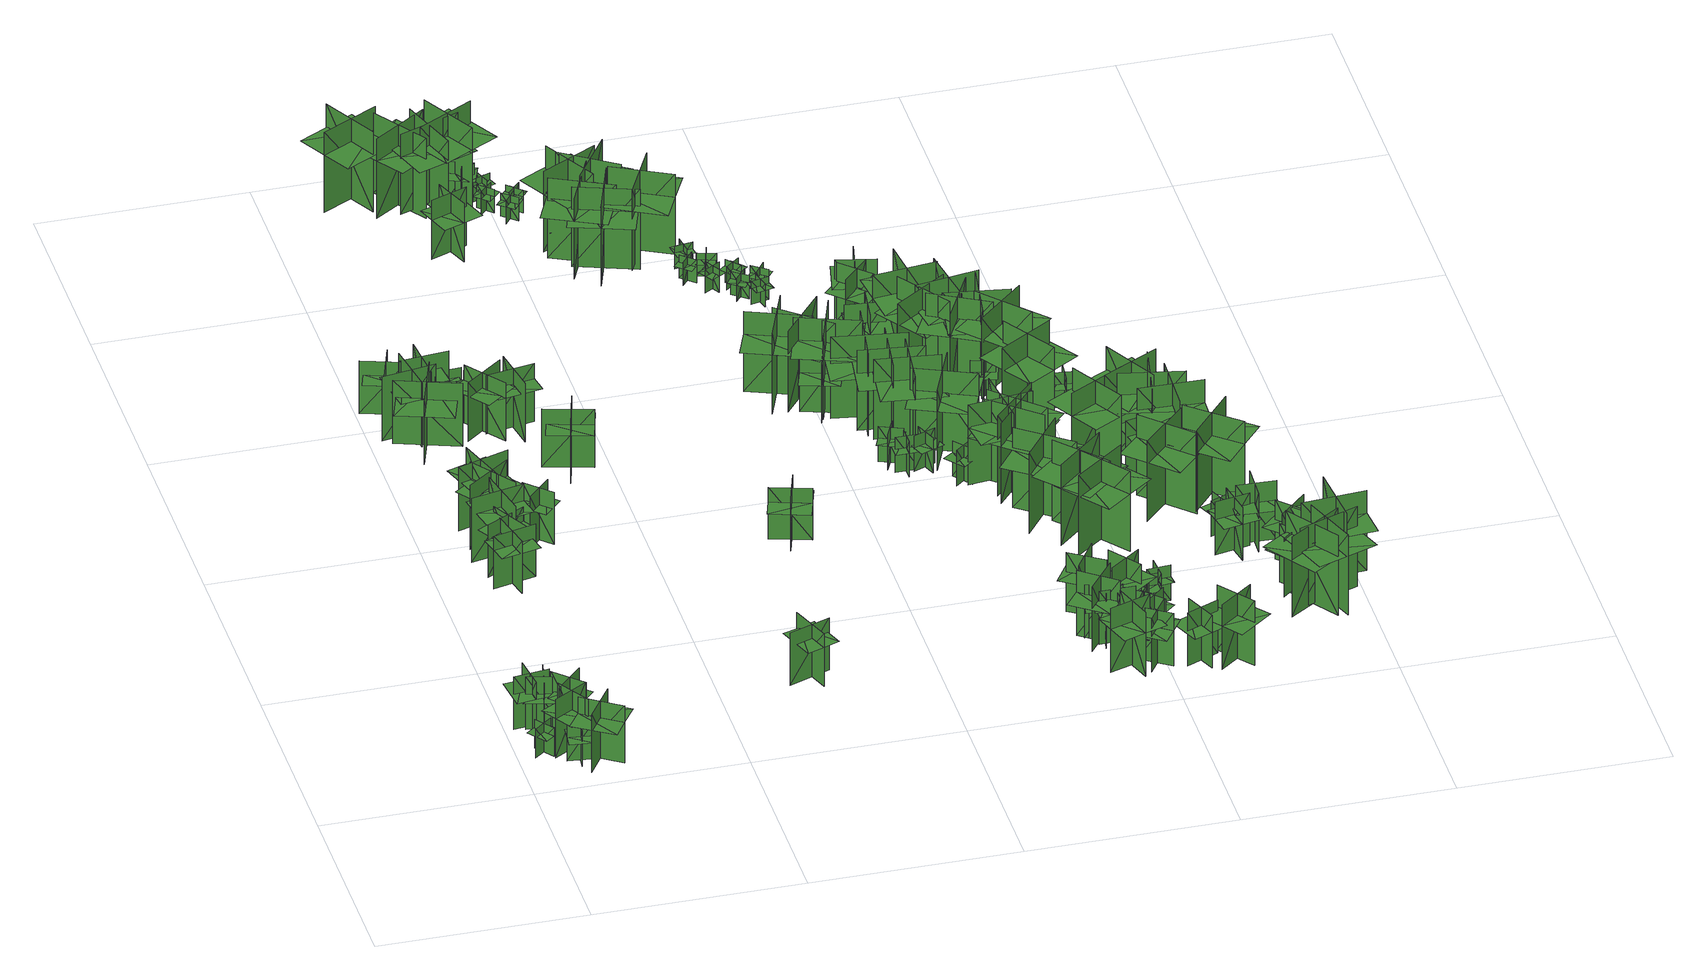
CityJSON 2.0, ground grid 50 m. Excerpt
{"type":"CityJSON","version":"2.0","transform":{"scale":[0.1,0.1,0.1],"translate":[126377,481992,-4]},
"CityObjects":{
"tree1":{"type":"SolitaryVegetationObject","geometry":[{"type":"MultiSurface","lod":"1","boundaries":[[[0,1,2]],[[0,2,3]],[[4,5,6]],[[4,6,7]],[[8,9,10]],[[8,10,11]],[[8,11,12]],[[8,12,13]]]}]},
"tree2":{"type":"SolitaryVegetationObject","geometry":[{"type":"MultiSurface","lod":"1","boundaries":[[[14,15,16]],[[14,16,17]],[[18,19,20]],[[18,20,21]],[[22,23,24]],[[22,24,25]],[[22,26,27]],[[22,27,23]]]}]},
"tree3":{"type":"SolitaryVegetationObject","geometry":[{"type":"MultiSurface","lod":"1","boundaries":[[[28,29,30]],[[28,30,31]],[[32,33,34]],[[32,34,35]],[[36,37,38]],[[36,38,39]],[[36,40,41]],[[36,41,37]]]}]},
"tree4":{"type":"SolitaryVegetationObject","geometry":[{"type":"MultiSurface","lod":"1","boundaries":[[[42,43,44]],[[42,44,45]],[[46,47,48]],[[46,48,49]],[[50,51,52]],[[50,52,53]],[[50,54,55]],[[50,55,51]]]}]},
"tree5":{"type":"SolitaryVegetationObject","geometry":[{"type":"MultiSurface","lod":"1","boundaries":[[[56,57,58]],[[56,58,59]],[[60,61,62]],[[60,62,63]],[[64,65,66]],[[64,66,67]],[[64,68,69]],[[64,69,65]]]}]},
"tree6":{"type":"SolitaryVegetationObject","geometry":[{"type":"MultiSurface","lod":"1","boundaries":[[[70,71,72]],[[70,72,73]],[[74,75,76]],[[74,76,77]],[[78,79,80]],[[78,80,81]],[[78,81,82]],[[78,82,83]]]}]},
"tree7":{"type":"SolitaryVegetationObject","geometry":[{"type":"MultiSurface","lod":"1","boundaries":[[[84,85,86]],[[84,86,87]],[[88,89,90]],[[88,90,91]],[[92,93,94]],[[92,94,95]],[[92,95,96]],[[92,96,97]]]}]},
"tree8":{"type":"SolitaryVegetationObject","geometry":[{"type":"MultiSurface","lod":"1","boundaries":[[[98,99,100]],[[98,100,101]],[[102,103,104]],[[102,104,105]],[[106,107,108]],[[106,108,109]],[[106,110,111]],[[106,111,107]]]}]},
"tree9":{"type":"SolitaryVegetationObject","geometry":[{"type":"MultiSurface","lod":"1","boundaries":[[[112,113,114]],[[112,114,115]],[[116,117,118]],[[116,118,119]],[[120,121,122]],[[120,122,123]],[[120,124,125]],[[120,125,121]]]}]},
"tree10":{"type":"SolitaryVegetationObject","geometry":[{"type":"MultiSurface","lod":"1","boundaries":[[[126,127,128]],[[126,128,129]],[[130,131,132]],[[130,132,133]],[[134,135,136]],[[134,136,137]],[[134,138,139]],[[134,139,135]]]}]},
"tree11":{"type":"SolitaryVegetationObject","geometry":[{"type":"MultiSurface","lod":"1","boundaries":[[[140,141,142]],[[140,142,143]],[[144,145,146]],[[144,146,147]],[[148,149,150]],[[148,150,151]],[[148,152,153]],[[148,153,149]]]}]},
"tree12":{"type":"SolitaryVegetationObject","geometry":[{"type":"MultiSurface","lod":"1","boundaries":[[[154,155,156]],[[154,156,157]],[[158,159,160]],[[158,160,161]],[[162,163,164]],[[162,164,165]],[[162,166,167]],[[162,167,163]]]}]},
"tree13":{"type":"SolitaryVegetationObject","geometry":[{"type":"MultiSurface","lod":"1","boundaries":[[[168,169,170]],[[168,170,171]],[[172,173,174]],[[172,174,175]],[[176,177,178]],[[176,178,179]],[[176,180,181]],[[176,181,177]]]}]},
"tree14":{"type":"SolitaryVegetationObject","geometry":[{"type":"MultiSurface","lod":"1","boundaries":[[[182,183,184]],[[182,184,185]],[[186,187,188]],[[186,188,189]],[[190,191,192]],[[190,192,193]],[[190,194,195]],[[190,195,191]]]}]},
"tree15":{"type":"SolitaryVegetationObject","geometry":[{"type":"MultiSurface","lod":"1","boundaries":[[[196,197,198]],[[196,198,199]],[[200,201,202]],[[200,202,203]],[[204,205,206]],[[204,206,207]],[[204,207,208]],[[204,208,209]]]}]},
"tree16":{"type":"SolitaryVegetationObject","geometry":[{"type":"MultiSurface","lod":"1","boundaries":[[[210,211,212]],[[210,212,213]],[[214,215,216]],[[214,216,217]],[[218,219,220]],[[218,220,221]],[[218,221,222]],[[218,222,223]]]}]},
"tree17":{"type":"SolitaryVegetationObject","geometry":[{"type":"MultiSurface","lod":"1","boundaries":[[[224,225,226]],[[224,226,227]],[[228,229,230]],[[228,230,231]],[[232,233,234]],[[232,234,235]],[[232,236,237]],[[232,237,233]]]}]},
"tree18":{"type":"SolitaryVegetationObject","geometry":[{"type":"MultiSurface","lod":"1","boundaries":[[[238,239,240]],[[238,240,241]],[[242,243,244]],[[242,244,245]],[[246,247,248]],[[246,248,249]],[[246,250,251]],[[246,251,247]]]}]},
"tree19":{"type":"SolitaryVegetationObject","geometry":[{"type":"MultiSurface","lod":"1","boundaries":[[[252,253,254]],[[252,254,255]],[[256,257,258]],[[256,258,259]],[[260,261,262]],[[260,262,263]],[[260,264,265]],[[260,265,261]]]}]},
"tree20":{"type":"SolitaryVegetationObject","geometry":[{"type":"MultiSurface","lod":"1","boundaries":[[[266,267,268]],[[266,268,269]],[[270,271,272]],[[270,272,273]],[[274,275,276]],[[274,276,277]],[[274,278,279]],[[274,279,275]]]}]},
"tree21":{"type":"SolitaryVegetationObject","geometry":[{"type":"MultiSurface","lod":"1","boundaries":[[[280,281,282]],[[280,282,283]],[[284,285,286]],[[284,286,287]],[[288,289,290]],[[288,290,291]],[[288,292,293]],[[288,293,289]]]}]},
"tree22":{"type":"SolitaryVegetationObject","geometry":[{"type":"MultiSurface","lod":"1","boundaries":[[[294,295,296]],[[294,296,297]],[[298,299,300]],[[298,300,301]],[[302,303,304]],[[302,304,305]],[[302,306,307]],[[302,307,303]]]}]},
"tree23":{"type":"SolitaryVegetationObject","geometry":[{"type":"MultiSurface","lod":"1","boundaries":[[[308,309,310]],[[308,310,311]],[[312,313,314]],[[312,314,315]],[[316,317,318]],[[316,318,319]],[[316,320,321]],[[316,321,317]]]}]},
"tree24":{"type":"SolitaryVegetationObject","geometry":[{"type":"MultiSurface","lod":"1","boundaries":[[[322,323,324]],[[322,324,325]],[[326,327,328]],[[326,328,329]],[[330,331,332]],[[330,332,333]],[[330,334,335]],[[330,335,331]]]}]},
"tree25":{"type":"SolitaryVegetationObject","geometry":[{"type":"MultiSurface","lod":"1","boundaries":[[[336,337,338]],[[336,338,339]],[[340,341,342]],[[340,342,343]],[[344,345,346]],[[344,346,347]],[[344,347,348]],[[344,348,349]]]}]},
"tree26":{"type":"SolitaryVegetationObject","geometry":[{"type":"MultiSurface","lod":"1","boundaries":[[[350,351,352]],[[350,352,353]],[[354,355,356]],[[354,356,357]],[[358,359,360]],[[358,360,361]],[[358,361,362]],[[358,362,363]]]}]},
"tree27":{"type":"SolitaryVegetationObject","geometry":[{"type":"MultiSurface","lod":"1","boundaries":[[[364,365,366]],[[364,366,367]],[[368,369,370]],[[368,370,371]],[[372,373,374]],[[372,374,375]],[[372,376,377]],[[372,377,373]]]}]},
"tree28":{"type":"SolitaryVegetationObject","geometry":[{"type":"MultiSurface","lod":"1","boundaries":[[[378,379,380]],[[378,380,381]],[[382,383,384]],[[382,384,385]],[[386,387,388]],[[386,388,389]],[[386,389,390]],[[386,390,391]]]}]},
"tree29":{"type":"SolitaryVegetationObject","geometry":[{"type":"MultiSurface","lod":"1","boundaries":[[[392,393,394]],[[392,394,395]],[[396,397,398]],[[396,398,399]],[[400,401,402]],[[400,402,403]],[[400,403,404]],[[400,404,405]]]}]},
"tree30":{"type":"SolitaryVegetationObject","geometry":[{"type":"MultiSurface","lod":"1","boundaries":[[[406,407,408]],[[406,408,409]],[[410,411,412]],[[410,412,413]],[[414,415,416]],[[414,416,417]],[[414,417,418]],[[414,418,419]]]}]},
"tree31":{"type":"SolitaryVegetationObject","geometry":[{"type":"MultiSurface","lod":"1","boundaries":[[[420,421,422]],[[420,422,423]],[[424,425,426]],[[424,426,427]],[[428,429,430]],[[428,430,431]],[[428,432,433]],[[428,433,429]]]}]},
"tree32":{"type":"SolitaryVegetationObject","geometry":[{"type":"MultiSurface","lod":"1","boundaries":[[[434,435,436]],[[434,436,437]],[[438,439,440]],[[438,440,441]],[[442,443,444]],[[442,444,445]],[[442,445,446]],[[442,446,447]]]}]},
"tree33":{"type":"SolitaryVegetationObject","geometry":[{"type":"MultiSurface","lod":"1","boundaries":[[[448,449,450]],[[448,450,451]],[[452,453,454]],[[452,454,455]],[[456,457,458]],[[456,458,459]],[[456,459,460]],[[456,460,461]]]}]},
"tree34":{"type":"SolitaryVegetationObject","geometry":[{"type":"MultiSurface","lod":"1","boundaries":[[[462,463,464]],[[462,464,465]],[[466,467,468]],[[466,468,469]],[[470,471,472]],[[470,472,473]],[[470,473,474]],[[470,474,475]]]}]},
"tree35":{"type":"SolitaryVegetationObject","geometry":[{"type":"MultiSurface","lod":"1","boundaries":[[[476,477,478]],[[476,478,479]],[[480,481,482]],[[480,482,483]],[[484,485,486]],[[484,486,487]],[[484,487,488]],[[484,488,489]]]}]},
"tree36":{"type":"SolitaryVegetationObject","geometry":[{"type":"MultiSurface","lod":"1","boundaries":[[[490,491,492]],[[490,492,493]],[[494,495,496]],[[494,496,497]],[[498,499,500]],[[498,500,501]],[[498,502,503]],[[498,503,499]]]}]},
"tree37":{"type":"SolitaryVegetationObject","geometry":[{"type":"MultiSurface","lod":"1","boundaries":[[[504,505,506]],[[504,506,507]],[[508,509,510]],[[508,510,511]],[[512,513,514]],[[512,514,515]],[[512,515,516]],[[512,516,517]]]}]},
"tree38":{"type":"SolitaryVegetationObject","geometry":[{"type":"MultiSurface","lod":"1","boundaries":[[[518,519,520]],[[518,520,521]],[[522,523,524]],[[522,524,525]],[[526,527,528]],[[526,528,529]],[[526,529,530]],[[526,530,531]]]}]},
"tree39":{"type":"SolitaryVegetationObject","geometry":[{"type":"MultiSurface","lod":"1","boundaries":[[[532,533,534]],[[532,534,535]],[[536,537,538]],[[536,538,539]],[[540,541,542]],[[540,542,543]],[[540,543,544]],[[540,544,545]]]}]},
"tree40":{"type":"SolitaryVegetationObject","geometry":[{"type":"MultiSurface","lod":"1","boundaries":[[[546,547,548]],[[546,548,549]],[[550,551,552]],[[550,552,553]],[[554,555,556]],[[554,556,557]],[[554,557,558]],[[554,558,559]]]}]},
"tree41":{"type":"SolitaryVegetationObject","geometry":[{"type":"MultiSurface","lod":"1","boundaries":[[[560,561,562]],[[560,562,563]],[[564,565,566]],[[564,566,567]],[[568,569,570]],[[568,570,571]],[[568,571,572]],[[568,572,573]]]}]},
"tree42":{"type":"SolitaryVegetationObject","geometry":[{"type":"MultiSurface","lod":"1","boundaries":[[[574,575,576]],[[574,576,577]],[[578,579,580]],[[578,580,581]],[[582,583,584]],[[582,584,585]],[[582,585,586]],[[582,586,587]]]}]},
"tree43":{"type":"SolitaryVegetationObject","geometry":[{"type":"MultiSurface","lod":"1","boundaries":[[[588,589,590]],[[588,590,591]],[[592,593,594]],[[592,594,595]],[[596,597,598]],[[596,598,572]],[[596,572,599]],[[596,599,600]]]}]},
"tree44":{"type":"SolitaryVegetationObject","geometry":[{"type":"MultiSurface","lod":"1","boundaries":[[[601,602,603]],[[601,603,604]],[[605,606,607]],[[605,607,608]],[[609,610,611]],[[609,611,612]],[[609,613,614]],[[609,614,610]]]}]},
"tree45":{"type":"SolitaryVegetationObject","geometry":[{"type":"MultiSurface","lod":"1","boundaries":[[[615,616,617]],[[615,617,618]],[[619,620,621]],[[619,621,622]],[[623,624,625]],[[623,625,626]],[[623,626,627]],[[623,627,628]]]}]},
"tree46":{"type":"SolitaryVegetationObject","geometry":[{"type":"MultiSurface","lod":"1","boundaries":[[[629,630,631]],[[629,631,632]],[[633,634,635]],[[633,635,636]],[[637,638,639]],[[637,639,640]],[[637,640,641]],[[637,641,642]]]}]},
"tree47":{"type":"SolitaryVegetationObject","geometry":[{"type":"MultiSurface","lod":"1","boundaries":[[[643,644,645]],[[643,645,646]],[[647,648,649]],[[647,649,650]],[[651,652,653]],[[651,653,654]],[[651,654,655]],[[651,655,656]]]}]},
"tree48":{"type":"SolitaryVegetationObject","geometry":[{"type":"MultiSurface","lod":"1","boundaries":[[[657,658,659]],[[657,659,660]],[[661,662,663]],[[661,663,664]],[[665,666,667]],[[665,667,668]],[[665,669,670]],[[665,670,666]]]}]},
"tree49":{"type":"SolitaryVegetationObject","geometry":[{"type":"MultiSurface","lod":"1","boundaries":[[[671,672,673]],[[671,673,674]],[[675,676,677]],[[675,677,678]],[[679,680,681]],[[679,681,682]],[[679,682,683]],[[679,683,684]]]}]},
"tree50":{"type":"SolitaryVegetationObject","geometry":[{"type":"MultiSurface","lod":"1","boundaries":[[[685,686,687]],[[685,687,688]],[[689,690,691]],[[689,691,692]],[[693,694,695]],[[693,695,696]],[[693,696,697]],[[693,697,698]]]}]},
"tree51":{"type":"SolitaryVegetationObject","geometry":[{"type":"MultiSurface","lod":"1","boundaries":[[[699,700,701]],[[699,701,702]],[[703,704,705]],[[703,705,706]],[[707,708,709]],[[707,709,710]],[[707,711,712]],[[707,712,708]]]}]},
"tree52":{"type":"SolitaryVegetationObject","geometry":[{"type":"MultiSurface","lod":"1","boundaries":[[[713,714,715]],[[713,715,716]],[[717,718,719]],[[717,719,720]],[[721,722,723]],[[721,723,724]],[[721,725,726]],[[721,726,722]]]}]},
"tree53":{"type":"SolitaryVegetationObject","geometry":[{"type":"MultiSurface","lod":"1","boundaries":[[[727,728,729]],[[727,729,730]],[[731,732,733]],[[731,733,734]],[[735,736,737]],[[735,737,738]],[[735,738,739]],[[735,739,740]]]}]},
"tree54":{"type":"SolitaryVegetationObject","geometry":[{"type":"MultiSurface","lod":"1","boundaries":[[[741,742,743]],[[741,743,744]],[[745,746,747]],[[745,747,748]],[[749,750,751]],[[749,751,752]],[[749,753,754]],[[749,754,750]]]}]},
"tree55":{"type":"SolitaryVegetationObject","geometry":[{"type":"MultiSurface","lod":"1","boundaries":[[[755,756,757]],[[755,757,758]],[[759,760,761]],[[759,761,762]],[[763,764,765]],[[763,765,766]],[[763,766,767]],[[763,767,768]]]}]},
"tree56":{"type":"SolitaryVegetationObject","geometry":[{"type":"MultiSurface","lod":"1","boundaries":[[[769,770,771]],[[769,771,772]],[[773,774,775]],[[773,775,776]],[[777,778,779]],[[777,779,780]],[[777,781,782]],[[777,782,778]]]}]},
"tree57":{"type":"SolitaryVegetationObject","geometry":[{"type":"MultiSurface","lod":"1","boundaries":[[[783,784,785]],[[783,785,786]],[[787,788,789]],[[787,789,790]],[[791,792,793]],[[791,793,794]],[[791,794,795]],[[791,795,796]]]}]},
"tree58":{"type":"SolitaryVegetationObject","geometry":[{"type":"MultiSurface","lod":"1","boundaries":[[[797,798,799]],[[797,799,800]],[[801,802,803]],[[801,803,804]],[[805,806,807]],[[805,807,808]],[[805,809,810]],[[805,810,806]]]}]},
"tree59":{"type":"SolitaryVegetationObject","geometry":[{"type":"MultiSurface","lod":"1","boundaries":[[[811,812,813]],[[811,813,814]],[[815,816,817]],[[815,817,818]],[[819,820,821]],[[819,821,822]],[[819,823,824]],[[819,824,820]]]}]},
"tree60":{"type":"SolitaryVegetationObject","geometry":[{"type":"MultiSurface","lod":"1","boundaries":[[[825,826,827]],[[825,827,828]],[[829,830,831]],[[829,831,832]],[[833,834,835]],[[833,835,836]],[[833,837,838]],[[833,838,834]]]}]},
"tree61":{"type":"SolitaryVegetationObject","geometry":[{"type":"MultiSurface","lod":"1","boundaries":[[[839,840,841]],[[839,841,842]],[[843,844,845]],[[843,845,846]],[[847,848,849]],[[847,849,850]],[[847,850,851]],[[847,851,852]]]}]},
"tree62":{"type":"SolitaryVegetationObject","geometry":[{"type":"MultiSurface","lod":"1","boundaries":[[[853,854,855]],[[853,855,856]],[[857,858,859]],[[857,859,860]],[[861,862,863]],[[861,863,864]],[[861,864,865]],[[861,865,866]]]}]},
"tree63":{"type":"SolitaryVegetationObject","geometry":[{"type":"MultiSurface","lod":"1","boundaries":[[[867,868,869]],[[867,869,870]],[[871,872,873]],[[871,873,874]],[[875,876,872]],[[875,872,871]],[[877,878,868]],[[877,868,867]],[[867,868,879]],[[867,879,880]],[[867,881,882]],[[867,882,868]]]}]},
"tree64":{"type":"SolitaryVegetationObject","geometry":[{"type":"MultiSurface","lod":"1","boundaries":[[[883,884,885]],[[883,885,886]],[[887,888,889]],[[887,889,890]],[[891,892,893]],[[891,893,894]],[[891,894,895]],[[891,895,896]]]}]},
"tree65":{"type":"SolitaryVegetationObject","geometry":[{"type":"MultiSurface","lod":"1","boundaries":[[[897,898,899]],[[897,899,900]],[[901,902,903]],[[901,903,904]],[[905,906,907]],[[905,907,908]],[[905,908,909]],[[905,909,910]]]}]},
"tree66":{"type":"SolitaryVegetationObject","geometry":[{"type":"MultiSurface","lod":"1","boundaries":[[[911,912,913]],[[911,913,914]],[[915,916,917]],[[915,917,918]],[[919,920,921]],[[919,921,922]],[[919,923,924]],[[919,924,920]]]}]},
"tree67":{"type":"SolitaryVegetationObject","geometry":[{"type":"MultiSurface","lod":"1","boundaries":[[[925,926,927]],[[925,927,928]],[[929,930,931]],[[929,931,932]],[[933,934,935]],[[933,935,936]],[[933,937,938]],[[933,938,934]]]}]},
"tree68":{"type":"SolitaryVegetationObject","geometry":[{"type":"MultiSurface","lod":"1","boundaries":[[[939,940,941]],[[939,941,942]],[[943,944,945]],[[943,945,946]],[[947,948,949]],[[947,949,950]],[[947,950,951]],[[947,951,952]]]}]},
"tree69":{"type":"SolitaryVegetationObject","geometry":[{"type":"MultiSurface","lod":"1","boundaries":[[[953,954,955]],[[953,955,956]],[[957,958,959]],[[957,959,960]],[[961,962,963]],[[961,963,964]],[[961,965,966]],[[961,966,962]]]}]},
"tree70":{"type":"SolitaryVegetationObject","geometry":[{"type":"MultiSurface","lod":"1","boundaries":[[[967,968,969]],[[967,969,970]],[[971,972,973]],[[971,973,974]],[[975,976,977]],[[975,977,978]],[[975,979,980]],[[975,980,976]]]}]},
"tree71":{"type":"SolitaryVegetationObject","geometry":[{"type":"MultiSurface","lod":"1","boundaries":[[[981,982,983]],[[981,983,984]],[[985,986,987]],[[985,987,988]],[[989,990,991]],[[989,991,992]],[[989,993,994]],[[989,994,990]]]}]},
"tree72":{"type":"SolitaryVegetationObject","geometry":[{"type":"MultiSurface","lod":"1","boundaries":[[[995,996,997]],[[995,997,998]],[[999,1000,1001]],[[999,1001,1002]],[[1003,1004,1005]],[[1003,1005,1006]],[[1003,1007,1008]],[[1003,1008,1004]]]}]},
"tree73":{"type":"SolitaryVegetationObject","geometry":[{"type":"MultiSurface","lod":"1","boundaries":[[[1009,1010,1011]],[[1009,1011,1012]],[[1013,1014,1015]],[[1013,1015,1016]],[[1017,1018,1019]],[[1017,1019,1020]],[[1017,1020,1021]],[[1017,1021,1022]]]}]},
"tree74":{"type":"SolitaryVegetationObject","geometry":[{"type":"MultiSurface","lod":"1","boundaries":[[[1023,1024,1025]],[[1023,1025,1026]],[[1027,1028,1029]],[[1027,1029,1030]],[[1031,1032,1033]],[[1031,1033,1034]],[[1031,1035,1036]],[[1031,1036,1032]]]}]},
"tree75":{"type":"SolitaryVegetationObject","geometry":[{"type":"MultiSurface","lod":"1","boundaries":[[[1037,1038,1039]],[[1037,1039,1040]],[[1041,1042,1043]],[[1041,1043,1044]],[[1045,1046,1047]],[[1045,1047,1048]],[[1045,1048,1049]],[[1045,1049,1050]]]}]},
"tree76":{"type":"SolitaryVegetationObject","geometry":[{"type":"MultiSurface","lod":"1","boundaries":[[[1051,1052,1053]],[[1051,1053,1054]],[[1055,1056,1057]],[[1055,1057,1058]],[[1059,1060,1061]],[[1059,1061,1062]],[[1059,1063,1064]],[[1059,1064,1060]]]}]},
"tree77":{"type":"SolitaryVegetationObject","geometry":[{"type":"MultiSurface","lod":"1","boundaries":[[[1065,1066,1067]],[[1065,1067,1068]],[[1069,1070,1071]],[[1069,1071,1072]],[[1073,1074,1075]],[[1073,1075,1076]],[[1073,1076,1077]],[[1073,1077,1078]]]}]},
"tree78":{"type":"SolitaryVegetationObject","geometry":[{"type":"MultiSurface","lod":"1","boundaries":[[[1079,1080,1081]],[[1079,1081,1082]],[[1083,1084,1085]],[[1083,1085,1086]],[[1087,1088,1089]],[[1087,1089,1090]],[[1087,1091,1092]],[[1087,1092,1088]]]}]},
"tree79":{"type":"SolitaryVegetationObject","geometry":[{"type":"MultiSurface","lod":"1","boundaries":[[[1093,1094,1095]],[[1093,1095,1096]],[[1097,1098,1099]],[[1097,1099,1100]],[[1101,1102,1103]],[[1101,1103,1104]],[[1101,1104,1105]],[[1101,1105,1106]]]}]},
"tree80":{"type":"SolitaryVegetationObject","geometry":[{"type":"MultiSurface","lod":"1","boundaries":[[[1107,1108,1109]],[[1107,1109,1110]],[[1111,1112,1113]],[[1111,1113,1114]],[[1115,1116,1117]],[[1115,1117,1118]],[[1115,1119,1120]],[[1115,1120,1116]]]}]},
"tree81":{"type":"SolitaryVegetationObject","geometry":[{"type":"MultiSurface","lod":"1","boundaries":[[[1121,1122,1123]],[[1121,1123,1124]],[[1125,1126,1127]],[[1125,1127,1128]],[[1129,1130,1131]],[[1129,1131,1132]],[[1129,1133,1134]],[[1129,1134,1130]]]}]},
"tree82":{"type":"SolitaryVegetationObject","geometry":[{"type":"MultiSurface","lod":"1","boundaries":[[[1135,1136,1137]],[[1135,1137,1138]],[[1139,1140,1141]],[[1139,1141,1142]],[[1143,1144,1145]],[[1143,1145,1146]],[[1143,1146,1147]],[[1143,1147,1148]]]}]},
"tree83":{"type":"SolitaryVegetationObject","geometry":[{"type":"MultiSurface","lod":"1","boundaries":[[[1149,1150,1151]],[[1149,1151,1152]],[[1153,1154,1155]],[[1153,1155,1156]],[[1157,1158,1159]],[[1157,1159,1160]],[[1157,1160,1161]],[[1157,1161,1162]]]}]},
"tree84":{"type":"SolitaryVegetationObject","geometry":[{"type":"MultiSurface","lod":"1","boundaries":[[[1163,1164,1165]],[[1163,1165,1166]],[[1167,1168,1169]],[[1167,1169,1170]],[[1171,1172,1173]],[[1171,1173,1174]],[[1171,1174,1175]],[[1171,1175,1176]]]}]},
"tree85":{"type":"SolitaryVegetationObject","geometry":[{"type":"MultiSurface","lod":"1","boundaries":[[[1177,1178,1179]],[[1177,1179,1180]],[[1181,1182,1183]],[[1181,1183,1184]],[[1185,1186,1187]],[[1185,1187,1188]],[[1185,1188,1189]],[[1185,1189,1190]]]}]},
"tree86":{"type":"SolitaryVegetationObject","geometry":[{"type":"MultiSurface","lod":"1","boundaries":[[[1191,1192,1193]],[[1191,1193,1194]],[[1195,1196,1197]],[[1195,1197,1198]],[[1199,1200,1201]],[[1199,1201,1202]],[[1199,1203,1204]],[[1199,1204,1200]]]}]},
"tree87":{"type":"SolitaryVegetationObject","geometry":[{"type":"MultiSurface","lod":"1","boundaries":[[[1205,1206,1207]],[[1205,1207,1208]],[[1209,1210,1211]],[[1209,1211,1212]],[[1213,1214,1215]],[[1213,1215,1216]],[[1213,1216,1217]],[[1213,1217,1218]]]}]},
"tree88":{"type":"SolitaryVegetationObject","geometry":[{"type":"MultiSurface","lod":"1","boundaries":[[[1219,1220,1221]],[[1219,1221,1222]],[[1223,1224,1225]],[[1223,1225,1226]],[[1227,1228,1229]],[[1227,1229,1230]],[[1227,1231,1232]],[[1227,1232,1228]]]}]},
"tree89":{"type":"SolitaryVegetationObject","geometry":[{"type":"MultiSurface","lod":"1","boundaries":[[[1233,1234,1235]],[[1233,1235,1236]],[[1237,1238,1239]],[[1237,1239,1240]],[[1241,1242,1243]],[[1241,1243,1244]],[[1241,1244,1245]],[[1241,1245,1246]]]}]},
"tree90":{"type":"SolitaryVegetationObject","geometry":[{"type":"MultiSurface","lod":"1","boundaries":[[[1247,1248,1249]],[[1247,1249,1250]],[[1251,1252,1253]],[[1251,1253,1254]],[[1255,1256,1257]],[[1255,1257,1258]],[[1255,1258,1259]],[[1255,1259,1260]]]}]},
"tree91":{"type":"SolitaryVegetationObject","geometry":[{"type":"MultiSurface","lod":"1","boundaries":[[[1261,1262,1263]],[[1261,1263,1264]],[[1265,1266,1267]],[[1265,1267,1268]],[[1269,1270,1271]],[[1269,1271,1272]],[[1269,1272,1273]],[[1269,1273,1274]]]}]},
"tree92":{"type":"SolitaryVegetationObject","geometry":[{"type":"MultiSurface","lod":"1","boundaries":[[[1275,1276,1277]],[[1275,1277,1278]],[[1279,1280,1281]],[[1279,1281,1282]],[[1283,1284,1285]],[[1283,1285,1286]],[[1283,1286,1287]],[[1283,1287,1288]]]}]},
"tree93":{"type":"SolitaryVegetationObject","geometry":[{"type":"MultiSurface","lod":"1","boundaries":[[[1289,1290,1291]],[[1289,1291,1292]],[[1293,1294,1295]],[[1293,1295,1296]],[[1297,1298,1299]],[[1297,1299,1300]],[[1297,1300,1301]],[[1297,1301,1302]]]}]},
"tree94":{"type":"SolitaryVegetationObject","geometry":[{"type":"MultiSurface","lod":"1","boundaries":[[[1303,1304,1305]],[[1303,1305,1306]],[[1307,1308,1309]],[[1307,1309,1310]],[[1311,1312,1313]],[[1311,1313,1314]],[[1311,1315,1316]],[[1311,1316,1312]]]}]},
"tree95":{"type":"SolitaryVegetationObject","geometry":[{"type":"MultiSurface","lod":"1","boundaries":[[[1317,1318,1319]],[[1317,1319,1320]],[[1321,1322,1323]],[[1321,1323,1324]],[[1325,1326,1327]],[[1325,1327,1328]],[[1325,1328,1329]],[[1325,1329,1330]]]}]},
"tree96":{"type":"SolitaryVegetationObject","geometry":[{"type":"MultiSurface","lod":"1","boundaries":[[[1331,1332,1333]],[[1331,1333,1334]],[[1335,1336,1337]],[[1335,1337,1338]],[[1339,1340,1341]],[[1339,1341,1342]],[[1339,1342,1343]],[[1339,1343,1344]]]}]},
"tree97":{"type":"SolitaryVegetationObject","geometry":[{"type":"MultiSurface","lod":"1","boundaries":[[[1345,1346,1347]],[[1345,1347,1348]],[[1349,1350,1351]],[[1349,1351,1352]],[[1353,1354,1355]],[[1353,1355,1356]],[[1353,1357,1358]],[[1353,1358,1354]]]}]},
"tree98":{"type":"SolitaryVegetationObject","geometry":[{"type":"MultiSurface","lod":"1","boundaries":[[[1359,1360,1361]],[[1359,1361,1362]],[[1363,1364,1365]],[[1363,1365,1366]],[[1367,1368,1369]],[[1367,1369,1370]],[[1367,1371,1372]],[[1367,1372,1368]]]}]},
"tree99":{"type":"SolitaryVegetationObject","geometry":[{"type":"MultiSurface","lod":"1","boundaries":[[[1373,1374,1375]],[[1373,1375,1376]],[[1377,1378,1379]],[[1377,1379,1380]],[[1381,1382,1383]],[[1381,1383,1384]],[[1381,1384,1385]],[[1381,1385,1386]]]}]},
"tree100":{"type":"SolitaryVegetationObject","geometry":[{"type":"MultiSurface","lod":"1","boundaries":[[[1387,1388,1389]],[[1387,1389,1390]],[[1391,1392,1393]],[[1391,1393,1394]],[[1395,1396,1397]],[[1395,1397,1398]],[[1395,1398,1399]],[[1395,1399,1400]]]}]},
"tree101":{"type":"SolitaryVegetationObject","geometry":[{"type":"MultiSurface","lod":"1","boundaries":[[[1401,1402,1403]],[[1401,1403,1404]],[[1405,1406,1407]],[[1405,1407,1408]],[[1409,1410,1411]],[[1409,1411,1412]],[[1409,1413,1414]],[[1409,1414,1410]]]}]},
"tree102":{"type":"SolitaryVegetationObject","geometry":[{"type":"MultiSurface","lod":"1","boundaries":[[[1415,1416,1417]],[[1415,1417,1418]],[[1419,1420,1421]],[[1419,1421,1422]],[[1423,1424,1425]],[[1423,1425,1426]],[[1423,1426,1427]],[[1423,1427,1428]]]}]},
"tree103":{"type":"SolitaryVegetationObject","geometry":[{"type":"MultiSurface","lod":"1","boundaries":[[[1429,1430,1431]],[[1429,1431,1432]],[[1433,1434,1435]],[[1433,1435,1436]],[[1437,1438,1439]],[[1437,1439,1440]],[[1437,1440,1441]],[[1437,1441,1442]]]}]},
"tree104":{"type":"SolitaryVegetationObject","geometry":[{"type":"MultiSurface","lod":"1","boundaries":[[[1443,1444,1445]],[[1443,1445,1446]],[[1447,1448,1449]],[[1447,1449,1450]],[[1451,1452,1453]],[[1451,1453,1454]],[[1451,1455,1456]],[[1451,1456,1452]]]}]},
"tree105":{"type":"SolitaryVegetationObject","geometry":[{"type":"MultiSurface","lod":"1","boundaries":[[[1457,1458,1459]],[[1457,1459,1460]],[[1461,1462,1463]],[[1461,1463,1464]],[[1465,1466,1467]],[[1465,1467,1468]],[[1465,1468,1469]],[[1465,1469,1470]]]}]},
"tree106":{"type":"SolitaryVegetationObject","geometry":[{"type":"MultiSurface","lod":"1","boundaries":[[[1471,1472,1473]],[[1471,1473,1474]],[[1475,1476,1477]],[[1475,1477,1478]],[[1479,1480,1481]],[[1479,1481,1482]],[[1479,1483,1484]],[[1479,1484,1480]]]}]},
"tree107":{"type":"SolitaryVegetationObject","geometry":[{"type":"MultiSurface","lod":"1","boundaries":[[[1485,1486,1487]],[[1485,1487,1488]],[[1489,1490,1491]],[[1489,1491,1492]],[[1493,1494,1495]],[[1493,1495,1496]],[[1493,1496,1497]],[[1493,1497,1498]]]}]},
"tree108":{"type":"SolitaryVegetationObject","geometry":[{"type":"MultiSurface","lod":"1","boundaries":[[[1499,1500,1501]],[[1499,1501,1502]],[[1503,1504,1505]],[[1503,1505,1506]],[[1507,1508,1509]],[[1507,1509,1510]],[[1507,1510,1511]],[[1507,1511,1512]]]}]},
"tree109":{"type":"SolitaryVegetationObject","geometry":[{"type":"MultiSurface","lod":"1","boundaries":[[[1513,1514,1515]],[[1513,1515,1516]],[[1517,1518,1519]],[[1517,1519,1520]],[[1521,1522,1523]],[[1521,1523,1524]],[[1521,1524,1525]],[[1521,1525,1526]]]}]}
},
"vertices":[
[79,158,20],[36,123,20],[36,123,97],[79,158,97],[43,162,20],[77,119,20],[77,119,97],[43,162,97],[43,162,75],[21,145,75],[55,101,75],[77,119,75],[99,136,75],[64,179,75],
[103,260,17],[18,250,17],[18,250,159],[103,260,159],[51,300,17],[61,216,17],[61,216,159],[51,300,159],[51,300,113],[61,216,113],[107,221,113],[98,306,113],[5,295,113],[15,210,113],
[128,223,18],[44,242,18],[44,242,159],[128,223,159],[93,279,18],[74,195,18],[74,195,159],[93,279,159],[93,279,113],[74,195,113],[119,185,113],[138,268,113],[47,289,113],[28,205,113],
[134,119,21],[127,62,21],[127,62,116],[134,119,116],[100,92,21],[156,85,21],[156,85,116],[100,92,116],[100,92,85],[156,85,85],[160,116,85],[103,123,85],[96,61,85],[153,54,85],
[79,113,19],[161,162,19],[161,162,176],[79,113,176],[150,96,19],[101,177,19],[101,177,176],[150,96,176],[150,96,125],[101,177,125],[57,151,125],[106,69,125],[195,122,125],[146,204,125],
[164,168,17],[99,231,17],[99,231,172],[164,168,172],[163,228,17],[163,228,172],[100,163,172],[100,163,17],[161,225,122],[134,252,122],[83,200,122],[110,173,122],[137,147,122],[188,199,122],
[203,128,20],[142,36,20],[142,36,174],[203,128,174],[131,114,20],[223,53,20],[223,53,174],[131,114,174],[131,114,130],[100,68,130],[193,7,130],[223,53,130],[254,99,130],[161,160,130],
[225,845,9],[122,820,9],[122,820,150],[225,845,150],[153,889,9],[178,785,9],[178,785,150],[153,889,150],[216,843,113],[122,820,113],[131,780,113],[226,802,113],[206,884,113],[112,861,113],
[121,867,9],[215,917,9],[215,917,150],[121,867,150],[202,843,9],[152,937,9],[152,937,150],[202,843,150],[129,871,113],[215,917,113],[195,954,113],[109,908,113],[149,834,113],[235,880,113],
[102,937,8],[229,963,8],[229,963,180],[102,937,180],[188,881,8],[161,1008,8],[161,1008,180],[188,881,180],[112,939,136],[229,963,136],[218,1013,136],[102,989,136],[123,889,136],[239,913,136],
[109,981,12],[214,1058,12],[214,1058,185],[109,981,185],[211,966,12],[133,1071,12],[133,1071,185],[211,966,185],[118,987,140],[214,1058,140],[183,1099,140],[88,1028,140],[149,946,140],[244,1017,140],
[180,1003,15],[139,1127,15],[139,1127,187],[180,1003,187],[226,1095,15],[102,1055,15],[102,1055,187],[226,1095,187],[176,1014,143],[139,1127,143],[91,1111,143],[128,998,143],[225,1030,143],[188,1143,143],
[9,1575,11],[110,1541,11],[110,1541,152],[9,1575,152],[47,1500,11],[81,1601,11],[81,1601,152],[47,1500,152],[18,1572,115],[110,1541,115],[123,1581,115],[31,1612,115],[5,1532,115],[97,1501,115],
[91,1537,11],[111,1409,11],[111,1409,183],[91,1537,183],[31,1454,11],[159,1474,11],[159,1474,183],[31,1454,183],[93,1526,139],[111,1409,139],[162,1417,139],[143,1534,139],[42,1518,139],[60,1401,139],
[198,1383,14],[49,1434,14],[49,1434,184],[198,1383,184],[147,1484,14],[96,1335,14],[96,1335,184],[147,1484,184],[145,1478,137],[80,1500,137],[33,1363,137],[98,1341,137],[163,1318,137],[210,1455,137],
[297,957,10],[238,1013,10],[238,1013,150],[297,957,150],[296,1011,10],[296,1011,150],[240,952,150],[240,952,10],[294,1009,105],[269,1032,105],[224,985,105],[249,961,105],[274,938,105],[318,985,105],
[196,1435,14],[113,1451,14],[113,1451,156],[196,1435,156],[160,1489,14],[143,1405,14],[143,1405,156],[160,1489,156],[160,1489,110],[143,1405,110],[189,1396,110],[206,1480,110],[114,1498,110],[97,1414,110],
[147,1466,13],[136,1584,13],[136,1584,169],[147,1466,169],[206,1538,13],[89,1527,13],[89,1527,169],[206,1538,169],[146,1476,129],[136,1584,129],[89,1579,129],[100,1472,129],[193,1481,129],[182,1588,129],
[240,1558,12],[169,1554,12],[169,1554,106],[240,1558,106],[198,1595,12],[201,1524,12],[201,1524,106],[198,1595,106],[234,1557,82],[169,1554,82],[170,1526,82],[235,1529,82],[232,1585,82],[167,1582,82],
[297,1382,13],[225,1475,13],[225,1475,169],[297,1382,169],[308,1475,13],[215,1402,13],[215,1402,169],[308,1475,169],[291,1390,129],[225,1475,129],[188,1447,129],[254,1362,129],[328,1419,129],[262,1504,129],
[214,1503,13],[281,1523,13],[281,1523,107],[214,1503,107],[263,1477,13],[242,1544,13],[242,1544,107],[263,1477,107],[219,1504,83],[281,1523,83],[273,1550,83],[211,1531,83],[227,1478,83],[289,1496,83],
[262,1422,12],[378,1442,12],[378,1442,169],[262,1422,169],[338,1369,12],[318,1485,12],[318,1485,169],[338,1369,169],[272,1424,128],[378,1442,128],[370,1488,128],[264,1470,128],[280,1378,128],[386,1396,128],
[347,1257,15],[461,1225,15],[461,1225,171],[347,1257,171],[393,1176,15],[425,1290,15],[425,1290,171],[393,1176,171],[357,1254,131],[461,1225,131],[474,1270,131],[370,1299,131],[344,1209,131],[448,1180,131],
[699,354,9],[736,254,9],[736,254,149],[699,354,149],[664,277,9],[764,314,9],[764,314,149],[664,277,149],[702,345,113],[736,254,113],[775,269,113],[741,360,113],[662,331,113],[696,240,113],
[235,2311,37],[162,2448,37],[162,2448,252],[235,2311,252],[266,2410,37],[129,2337,37],[129,2337,252],[266,2410,252],[266,2410,192],[229,2478,192],[92,2405,192],[129,2337,192],[166,2269,192],[302,2342,192],
[256,2387,36],[343,2258,36],[343,2258,251],[256,2387,251],[236,2285,36],[365,2372,36],[365,2372,251],[236,2285,251],[236,2285,191],[280,2221,191],[408,2308,191],[365,2372,191],[321,2436,191],[193,2350,191],
[319,2117,21],[408,2151,21],[408,2151,179],[319,2117,179],[386,2088,21],[352,2176,21],[352,2176,179],[386,2088,179],[386,2088,127],[352,2176,127],[304,2158,127],[337,2069,127],[434,2106,127],[401,2195,127],
[335,2373,41],[386,2227,41],[386,2227,257],[335,2373,257],[290,2280,41],[436,2332,41],[436,2332,257],[290,2280,257],[290,2280,196],[315,2207,196],[461,2259,196],[436,2332,196],[410,2405,196],[264,2353,196],
[801,796,10],[831,891,10],[831,891,149],[801,796,149],[860,827,10],[765,856,10],[765,856,149],[860,827,149],[860,827,110],[875,874,110],[780,904,110],[765,856,110],[750,809,110],[846,779,110],
[472,2359,50],[336,2284,50],[336,2284,265],[472,2359,265],[373,2388,50],[448,2253,50],[448,2253,265],[373,2388,265],[373,2388,205],[305,2350,205],[380,2215,205],[448,2253,205],[516,2290,205],[440,2426,205],
[408,2306,52],[462,2286,52],[462,2286,147],[408,2306,147],[426,2266,52],[447,2320,52],[447,2320,147],[426,2266,147],[426,2266,116],[447,2320,116],[417,2330,116],[397,2277,116],[456,2255,116],[476,2309,116],
[491,2221,50],[459,2252,50],[459,2252,112],[491,2221,112],[491,2251,50],[460,2219,50],[460,2219,112],[491,2251,112],[491,2251,94],[474,2266,94],[444,2234,94],[460,2219,94],[477,2203,94],[507,2236,94],
[483,2255,55],[468,2297,55],[468,2297,116],[483,2255,116],[496,2282,55],[454,2267,55],[454,2267,116],[496,2282,116],[496,2282,99],[488,2303,99],[447,2287,99],[454,2267,99],[462,2246,99],[504,2261,99],
[536,2179,48],[502,2207,48],[502,2207,110],[536,2179,110],[533,2208,48],[506,2174,48],[506,2174,110],[533,2208,110],[533,2208,93],[516,2222,93],[488,2187,93],[506,2174,93],[523,2160,93],[551,2195,93],
[519,2228,54],[552,2198,54],[552,2198,115],[519,2228,115],[520,2198,54],[550,2231,54],[550,2231,115],[520,2198,115],[520,2198,98],[537,2183,98],[566,2216,98],[550,2231,98],[533,2246,98],[504,2213,98],
[598,2035,35],[606,2091,35],[606,2091,130],[598,2035,130],[633,2061,35],[576,2069,35],[576,2069,130],[633,2061,130],[633,2061,99],[576,2069,99],[572,2038,99],[628,2030,99],[637,2092,99],[581,2100,99],
[568,2043,31],[709,1977,31],[709,1977,246],[568,2043,246],[603,1946,31],[668,2086,31],[668,2086,246],[603,1946,246],[603,1946,186],[673,1913,186],[739,2053,186],[668,2086,186],[598,2119,186],[533,1978,186],
[593,2158,37],[667,2022,37],[667,2022,253],[593,2158,253],[563,2059,37],[699,2133,37],[699,2133,253],[563,2059,253],[563,2059,192],[600,1991,192],[736,2065,192],[699,2133,192],[662,2201,192],[526,2127,192],
[610,1995,31],[756,1946,31],[756,1946,246],[610,1995,246],[655,1903,31],[704,2049,31],[704,2049,246],[655,1903,246],[655,1903,186],[728,1878,186],[778,2024,186],[704,2049,186],[631,2074,186],[581,1927,186],
[635,2018,41],[721,2147,41],[721,2147,256],[635,2018,256],[736,2038,41],[607,2124,41],[607,2124,256],[736,2038,256],[736,2038,196],[779,2102,196],[651,2188,196],[607,2124,196],[564,2060,196],[693,1973,196],
[951,1458,28],[895,1313,28],[895,1313,243],[951,1458,243],[856,1417,28],[1001,1361,28],[1001,1361,243],[856,1417,243],[856,1417,183],[828,1344,183],[973,1289,183],[1001,1361,183],[1029,1433,183],[884,1489,183],
[801,2061,47],[731,1923,47],[731,1923,262],[801,2061,262],[703,2030,47],[841,1960,47],[841,1960,262],[703,2030,262],[703,2030,202],[668,1961,202],[806,1891,202],[841,1960,202],[876,2029,202],[738,2099,202],
[921,1415,28],[1041,1318,28],[1041,1318,244],[921,1415,244],[931,1313,28],[1029,1433,28],[1029,1433,244],[931,1313,244],[931,1313,183],[991,1264,183],[1089,1384,183],[969,1482,183],[871,1361,183],
[1023,1347,23],[994,1257,23],[994,1257,180],[1023,1347,180],[958,1314,23],[1049,1284,23],[1049,1284,180],[958,1314,180],[958,1314,129],[1049,1284,129],[1065,1334,129],[974,1363,129],[942,1264,129],[1032,1235,129],
[826,1872,43],[859,1843,43],[859,1843,105],[826,1872,105],[828,1842,43],[857,1876,43],[857,1876,105],[828,1842,105],[828,1842,87],[844,1828,87],[873,1861,87],[857,1876,87],[840,1890,87],[811,1857,87],
[823,1899,51],[867,1906,51],[867,1906,112],[823,1899,112],[846,1882,51],[840,1925,51],[840,1925,112],[846,1882,112],[846,1882,95],[868,1885,95],[862,1929,95],[840,1925,95],[818,1922,95],[825,1878,95],
[1048,1404,32],[998,1257,32],[998,1257,248],[1048,1404,248],[955,1359,32],[1102,1308,32],[1102,1308,248],[955,1359,248],[955,1359,188],[930,1286,188],[1076,1235,188],[1102,1308,188],[1127,1382,188],[981,1432,188],
[1092,1047,16],[1115,1099,16],[1115,1099,110],[1092,1047,110],[1133,1063,16],[1080,1086,16],[1080,1086,110],[1133,1063,110],[1133,1063,80],[1080,1086,80],[1068,1057,80],[1120,1035,80],[1145,1092,80],[1093,1114,80],
[898,1794,43],[876,1832,43],[876,1832,105],[898,1794,105],[906,1822,43],[868,1800,43],[868,1800,105],[906,1822,105],[906,1822,88],[895,1841,88],[857,1819,88],[868,1800,88],[879,1781,88],[917,1803,88],
[864,1861,49],[907,1849,49],[907,1849,111],[864,1861,111],[878,1835,49],[890,1878,49],[890,1878,111],[878,1835,111],[878,1835,94],[900,1829,94],[911,1872,94],[890,1878,94],[869,1883,94],[857,1841,94],
[1162,1034,16],[1105,1034,16],[1105,1034,110],[1162,1034,110],[1131,1065,16],[1131,1008,16],[1131,1008,110],[1131,1065,110],[1131,1065,79],[1131,1008,79],[1162,1008,79],[1162,1065,79],[1100,1065,79],[1100,1008,79],
[1413,315,12],[1350,232,12],[1350,232,186],[1413,315,186],[1333,304,12],[1417,241,12],[1417,241,186],[1333,304,186],[1333,304,129],[1417,241,129],[1451,287,129],[1367,349,129],[1299,258,129],[1383,196,129],
[927,1747,44],[954,1782,44],[954,1782,106],[927,1747,106],[956,1751,44],[921,1778,44],[921,1778,106],[956,1751,106],[956,1751,88],[970,1768,88],[935,1795,88],[921,1778,88],[908,1760,88],[943,1733,88],
[1368,140,12],[1467,173,12],[1467,173,185],[1368,140,185],[1440,104,12],[1407,203,12],[1407,203,185],[1440,104,185],[1440,104,129],[1407,203,129],[1353,185,129],[1386,86,129],[1494,122,129],[1461,221,129],
[1191,1239,26],[1017,1265,26],[1017,1265,245],[1191,1239,245],[1108,1351,26],[1081,1177,26],[1081,1177,245],[1108,1351,245],[1182,1252,175],[1193,1333,175],[1018,1357,175],[1007,1276,175],[997,1195,175],[1171,1172,175],
[1347,288,13],[1431,271,13],[1431,271,155],[1347,288,155],[1383,234,13],[1400,317,13],[1400,317,155],[1383,234,155],[1383,234,109],[1400,317,109],[1355,327,109],[1338,243,109],[1429,224,109],[1446,308,109],
[949,1819,49],[915,1790,49],[915,1790,111],[949,1819,111],[919,1821,49],[948,1788,49],[948,1788,111],[919,1821,111],[919,1821,94],[903,1807,94],[932,1773,94],[948,1788,94],[965,1803,94],[936,1836,94],
[1146,1023,19],[1199,1043,19],[1199,1043,114],[1146,1023,114],[1185,1005,19],[1165,1058,19],[1165,1058,114],[1185,1005,114],[1185,1005,83],[1165,1058,83],[1136,1047,83],[1156,994,83],[1214,1016,83],[1194,1069,83],
[1457,256,13],[1372,255,13],[1372,255,155],[1457,256,155],[1410,302,13],[1411,217,13],[1411,217,155],[1410,302,155],[1410,302,109],[1411,217,109],[1458,217,109],[1457,302,109],[1363,301,109],[1364,216,109],
[1415,352,12],[1335,403,12],[1335,403,170],[1415,352,170],[1399,423,12],[1348,343,12],[1348,343,170],[1399,423,170],[1399,423,119],[1348,343,119],[1392,315,119],[1443,395,119],[1356,451,119],[1305,371,119],
[996,1732,48],[953,1721,48],[953,1721,110],[996,1732,110],[970,1747,48],[981,1704,48],[981,1704,110],[970,1747,110],[970,1747,92],[949,1742,92],[960,1699,92],[981,1704,92],[1003,1710,92],[992,1752,92],
[1062,1205,25],[1216,1185,25],[1216,1185,241],[1062,1205,241],[1124,1123,25],[1145,1276,25],[1145,1276,241],[1124,1123,241],[1124,1123,180],[1201,1113,180],[1222,1266,180],[1145,1276,180],[1068,1287,180],[1047,1133,180],
[1412,203,69],[1469,188,69],[1477,218,70],[1419,232,70],[1447,224,69],[1432,167,69],[1435,166,124],[1450,223,124],[1450,223,15],[1435,166,15],[1411,200,15],[1469,186,15],[1469,188,124],[1412,203,124],[1404,173,70],[1462,159,70],
[1241,1140,26],[1088,1159,26],[1088,1159,241],[1241,1140,241],[1178,1222,26],[1160,1068,26],[1160,1068,241],[1178,1222,241],[1178,1222,181],[1101,1231,181],[1083,1077,181],[1160,1068,181],[1237,1059,181],[1255,1213,181],
[1003,1755,50],[967,1781,50],[967,1781,112],[1003,1755,112],[998,1785,50],[972,1749,50],[972,1749,112],[998,1785,112],[998,1785,94],[980,1797,94],[955,1762,94],[972,1749,94],[990,1736,94],[1016,1772,94],
[1505,190,12],[1457,119,12],[1457,119,154],[1505,190,154],[1441,177,12],[1511,129,12],[1511,129,154],[1441,177,154],[1441,177,108],[1511,129,108],[1538,168,108],[1467,216,108],[1415,139,108],[1485,91,108],
[1267,977,20],[1223,941,20],[1223,941,115],[1267,977,115],[1224,981,20],[1259,937,20],[1259,937,115],[1224,981,115],[1224,981,84],[1259,937,84],[1284,957,84],[1248,1001,84],[1199,962,84],[1235,918,84],
[1255,1146,25],[1194,1004,25],[1194,1004,240],[1255,1146,240],[1159,1108,25],[1302,1047,25],[1302,1047,240],[1159,1108,240],[1159,1108,180],[1129,1037,180],[1271,976,180],[1302,1047,180],[1332,1118,180],[1190,1179,180],
[1427,386,14],[1484,311,14],[1484,311,172],[1427,386,172],[1417,314,14],[1493,371,14],[1493,371,172],[1417,314,172],[1417,314,120],[1493,371,120],[1461,413,120],[1386,355,120],[1449,273,120],[1524,330,120],
[1448,292,15],[1504,257,15],[1504,257,125],[1448,292,125],[1459,242,15],[1494,299,15],[1494,299,125],[1459,242,125],[1459,242,90],[1494,299,90],[1464,318,90],[1428,262,90],[1490,223,90],[1525,279,90],
[1525,276,15],[1476,231,15],[1476,231,126],[1525,276,126],[1474,278,15],[1519,229,15],[1519,229,126],[1474,278,126],[1474,278,90],[1519,229,90],[1546,254,90],[1501,303,90],[1448,253,90],[1493,205,90],
[1099,1457,36],[1193,1445,36],[1193,1445,194],[1099,1457,194],[1144,1400,36],[1156,1494,36],[1156,1494,194],[1144,1400,194],[1144,1400,142],[1156,1494,142],[1105,1501,142],[1093,1406,142],[1196,1393,142],[1207,1488,142],
[1337,872,22],[1319,1026,22],[1319,1026,238],[1337,872,238],[1402,952,22],[1248,934,22],[1248,934,238],[1402,952,238],[1402,952,177],[1393,1029,177],[1239,1011,177],[1248,934,177],[1257,857,177],[1411,875,177],
[1505,326,16],[1501,383,16],[1501,383,110],[1505,326,110],[1534,359,16],[1477,355,16],[1477,355,110],[1534,359,110],[1534,359,80],[1477,355,80],[1479,324,80],[1536,328,80],[1532,390,80],[1475,386,80],
[1301,846,21],[1401,965,21],[1401,965,236],[1301,846,236],[1404,854,21],[1286,954,21],[1286,954,236],[1404,854,236],[1404,854,176],[1454,913,176],[1336,1013,176],[1286,954,176],[1236,895,176],[1354,795,176],
[1620,155,12],[1541,122,12],[1541,122,154],[1620,155,154],[1559,179,12],[1592,100,12],[1592,100,154],[1559,179,154],[1559,179,107],[1592,100,107],[1635,118,107],[1602,197,107],[1516,161,107],[1549,83,107],
[1426,846,15],[1333,722,15],[1333,722,230],[1426,846,230],[1324,832,15],[1448,740,15],[1448,740,230],[1324,832,230],[1324,832,170],[1277,770,170],[1402,678,170],[1448,740,170],[1494,802,170],[1370,894,170],
[1122,1612,45],[1191,1547,45],[1191,1547,203],[1122,1612,203],[1124,1539,45],[1189,1608,45],[1189,1608,203],[1124,1539,203],[1124,1539,151],[1189,1608,151],[1152,1644,151],[1086,1575,151],[1162,1503,151],[1227,1572,151],
[1407,984,24],[1300,872,24],[1300,872,239],[1407,984,239],[1303,982,24],[1416,875,24],[1416,875,239],[1303,982,239],[1303,982,179],[1250,926,179],[1362,819,179],[1416,875,179],[1469,931,179],[1357,1038,179],
[1213,1601,48],[1120,1620,48],[1120,1620,205],[1213,1601,205],[1173,1662,48],[1154,1569,48],[1154,1569,205],[1173,1662,205],[1173,1662,154],[1154,1569,154],[1204,1558,154],[1224,1651,154],[1123,1672,154],[1103,1579,154],
[1570,381,16],[1514,377,16],[1514,377,111],[1570,381,111],[1537,409,16],[1541,352,16],[1541,352,111],[1537,409,111],[1537,409,80],[1541,352,80],[1573,355,80],[1568,411,80],[1506,407,80],[1510,350,80],
[1396,759,16],[1500,645,16],[1500,645,232],[1396,759,232],[1390,656,16],[1505,761,16],[1505,761,232],[1390,656,232],[1390,656,171],[1442,599,171],[1557,703,171],[1505,761,171],[1452,818,171],[1338,714,171],
[1320,1428,41],[1192,1341,41],[1192,1341,256],[1320,1428,256],[1219,1448,41],[1306,1320,41],[1306,1320,256],[1219,1448,256],[1219,1448,196],[1155,1405,196],[1241,1277,196],[1306,1320,196],[1370,1363,196],[1283,1492,196],
[1539,702,16],[1417,607,16],[1417,607,231],[1539,702,231],[1437,715,16],[1532,593,16],[1532,593,231],[1437,715,231],[1437,715,171],[1376,668,171],[1471,545,171],[1532,593,171],[1593,640,171],[1498,763,171],
[1255,1400,42],[1237,1553,42],[1237,1553,258],[1255,1400,258],[1320,1480,42],[1166,1462,42],[1166,1462,258],[1320,1480,258],[1320,1480,197],[1310,1557,197],[1157,1539,197],[1166,1462,197],[1175,1385,197],[1329,1403,197],
[1622,171,10],[1687,88,10],[1687,88,184],[1622,171,184],[1613,91,10],[1695,155,10],[1695,155,184],[1613,91,184],[1613,91,127],[1695,155,127],[1660,200,127],[1578,136,127],[1648,46,127],[1730,110,127],
[1262,1361,44],[1399,1288,44],[1399,1288,260],[1262,1361,260],[1292,1262,44],[1364,1399,44],[1364,1399,260],[1292,1262,260],[1292,1262,199],[1360,1226,199],[1433,1363,199],[1364,1399,199],[1296,1435,199],[1223,1298,199],
[1333,1242,49],[1388,1227,49],[1388,1227,143],[1333,1242,143],[1355,1204,49],[1370,1259,49],[1370,1259,143],[1355,1204,143],[1355,1204,113],[1370,1259,113],[1340,1267,113],[1325,1212,113],[1385,1196,113],[1400,1251,113],
[1338,1336,45],[1314,1489,45],[1314,1489,261],[1338,1336,261],[1399,1419,45],[1246,1395,45],[1246,1395,261],[1399,1419,261],[1399,1419,200],[1387,1495,200],[1234,1472,200],[1246,1395,200],[1258,1319,200],[1411,1342,200],
[1449,1323,48],[1296,1346,48],[1296,1346,264],[1449,1323,264],[1388,1406,48],[1365,1253,48],[1365,1253,264],[1388,1406,264],[1388,1406,203],[1312,1418,203],[1288,1265,203],[1365,1253,203],[1441,1241,203],[1465,1395,203],
[1500,1182,46],[1370,1099,46],[1370,1099,262],[1500,1182,262],[1400,1205,46],[1483,1074,46],[1483,1074,262],[1400,1205,262],[1400,1205,201],[1334,1163,201],[1417,1033,201],[1483,1074,201],[1548,1115,201],[1465,1246,201],
[1469,1328,50],[1355,1222,50],[1355,1222,266],[1469,1328,266],[1366,1332,50],[1471,1219,50],[1471,1219,266],[1366,1332,266],[1366,1332,205],[1309,1279,205],[1414,1166,205],[1471,1219,205],[1528,1271,205],[1422,1385,205],
[1506,998,37],[1583,863,37],[1583,863,252],[1506,998,252],[1478,899,37],[1613,975,37],[1613,975,252],[1478,899,252],[1478,899,192],[1517,831,192],[1651,908,192],[1613,975,192],[1574,1043,192],[1440,966,192],
[1554,1132,55],[1497,1138,55],[1497,1138,149],[1554,1132,149],[1526,1166,55],[1520,1109,55],[1520,1109,149],[1526,1166,149],[1526,1166,118],[1520,1109,118],[1551,1106,118],[1557,1162,118],[1495,1169,118],[1489,1113,118],
[1702,789,31],[1594,678,31],[1594,678,247],[1702,789,247],[1599,788,31],[1710,680,31],[1710,680,247],[1599,788,247],[1599,788,186],[1545,733,186],[1656,625,186],[1710,680,186],[1764,736,186],[1653,844,186],
[1697,870,40],[1589,846,40],[1589,846,194],[1697,870,194],[1635,910,40],[1659,802,40],[1659,802,194],[1635,910,194],[1635,910,151],[1581,898,151],[1605,790,151],[1659,802,151],[1713,814,151],[1689,922,151],
[1709,517,26],[1793,534,26],[1793,534,168],[1709,517,168],[1763,481,26],[1747,565,26],[1747,565,168],[1763,481,168],[1763,481,122],[1747,565,122],[1701,556,122],[1718,472,122],[1809,490,122],[1793,574,122],
[1769,606,31],[1717,584,31],[1717,584,126],[1769,606,126],[1729,622,31],[1751,570,31],[1751,570,126],[1729,622,126],[1729,622,95],[1751,570,95],[1779,582,95],[1757,635,95],[1700,610,95],[1722,558,95],
[1670,912,46],[1597,1049,46],[1597,1049,261],[1670,912,261],[1701,1011,46],[1564,937,46],[1564,937,261],[1701,1011,261],[1701,1011,201],[1664,1079,201],[1527,1006,201],[1564,937,201],[1601,869,201],[1737,943,201],
[1594,942,44],[1746,912,44],[1746,912,259],[1594,942,259],[1652,856,44],[1681,1008,44],[1681,1008,259],[1652,856,259],[1652,856,199],[1728,841,199],[1757,993,199],[1681,1008,199],[1605,1022,199],[1576,870,199],
[1883,310,22],[1822,382,22],[1822,382,179],[1883,310,179],[1889,383,22],[1817,321,22],[1817,321,179],[1889,383,179],[1889,383,128],[1817,321,128],[1850,282,128],[1922,343,128],[1855,422,128],[1783,360,128],
[1815,245,17],[1943,332,17],[1943,332,232],[1815,245,232],[1916,225,17],[1829,353,17],[1829,353,232],[1916,225,232],[1916,225,172],[1980,269,172],[1893,397,172],[1829,353,172],[1765,310,172],[1852,182,172],
[1701,799,42],[1706,954,42],[1706,954,258],[1701,799,258],[1777,869,42],[1622,874,42],[1622,874,258],[1777,869,258],[1777,869,197],[1779,946,197],[1624,952,197],[1622,874,197],[1619,797,197],[1774,792,197],
[1856,534,33],[1762,538,33],[1762,538,190],[1856,534,190],[1807,587,33],[1803,493,33],[1803,493,190],[1807,587,190],[1807,587,139],[1803,493,139],[1854,490,139],[1859,585,139],[1755,590,139],[1751,495,139],
[1807,799,38],[1708,680,38],[1708,680,253],[1807,799,253],[1704,790,38],[1823,691,38],[1823,691,253],[1704,790,253],[1704,790,193],[1655,730,193],[1774,631,193],[1823,691,193],[1873,750,193],[1754,849,193],
[1900,394,31],[1833,461,31],[1833,461,189],[1900,394,189],[1900,466,31],[1833,400,31],[1833,400,189],[1900,466,189],[1900,466,137],[1833,400,137],[1869,363,137],[1937,430,137],[1864,503,137],[1796,437,137],
[1885,361,21],[1937,215,21],[1937,215,236],[1885,361,236],[1840,268,21],[1986,321,21],[1986,321,236],[1840,268,236],[1840,268,176],[1866,195,176],[2012,248,176],[1986,321,176],[1960,393,176],[1814,341,176],
[1896,382,34],[1903,382,34],[1903,392,34],[1896,392,34],[1899,382,37],[1899,382,30],[1899,392,30],[1899,392,37],[1899,389,37],[1903,389,37],[1903,389,30],[1899,389,30],[1896,389,30],[1896,389,37],
[1952,287,30],[1939,442,30],[1939,442,245],[1952,287,245],[2019,365,30],[1865,353,30],[1865,353,245],[2019,365,245],[2019,365,185],[2013,443,185],[1859,430,185],[1865,353,185],[1871,276,185],[2025,288,185]
]}
